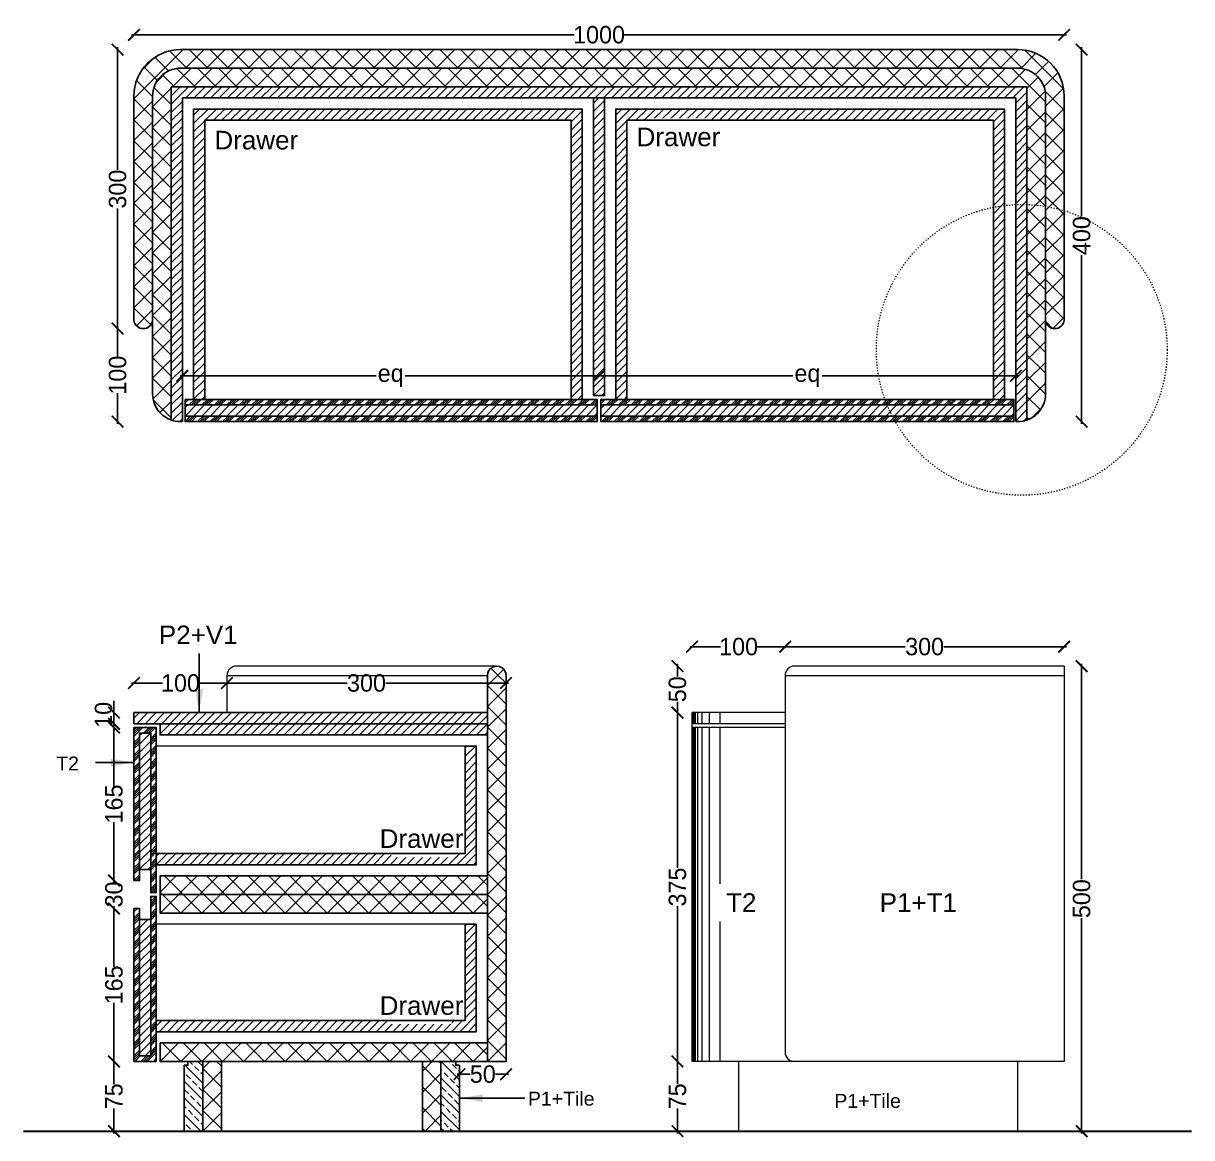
# Model space of a CAD drawing. Header units: millimetres. Extents: x 75500 to 345360, y -224327 to 19532.
# Drawn here: x 165674 to 166930, y -99723 to -98525 of the extents above; entities that cross this region are included whole.
import ezdxf

# ---------------------------------------------------------------- set-up
doc = ezdxf.new("R2010")
doc.units = ezdxf.units.MM
doc.header["$LTSCALE"] = 0.01
doc.linetypes.add('ZWCAD_ISO03W100', pattern=[30, 12, -18])
for name, color, linetype, lineweight in [('A-Ele 6', 250, 'Continuous', 0), ('A-WALL', 7, 'Continuous', 30), ('furniture section', 7, 'Continuous', 25), ('hatch', 251, 'Continuous', 0), ('text', 253, 'Continuous', 0)]:
    doc.layers.add(name, color=color, linetype=linetype, lineweight=lineweight)
doc.layers.add('e .05', color=253, linetype='Continuous')
doc.styles.add('ISOCP2', font='GOTHIC.TTF')
doc.styles.get("Standard").update_dxf_attribs({"font": 'arial.ttf'})
doc.dimstyles.new('77', dxfattribs={"dimscale": 0.25, "dimtxt": 130, "dimasz": 100, "dimexe": 5, "dimexo": 1, "dimgap": 0.25, "dimtad": 0, "dimdec": 0, "dimrnd": 5, "dimzin": 0, "dimdsep": 46, "dimtxsty": 'ISOCP2', "dimblk": 'ARCHTICK', "dimcen": 0, "dimdle": 100, "dimclrd": 1, "dimclre": 256, "dimclrt": 256, "dimazin": 0, "dimtm": 1e-09, "dimtfac": 1, "dimtdec": 0, "dimtmove": 1, "dimatfit": 0, "dimfxl": 1, "dimtolj": 1, "dimtzin": 12, "dimlwd": -1, "dimlwe": -1, "dimarcsym": 0})
doc.dimstyles.new('MIGCS IN MM 1 100', dxfattribs={"dimtxt": 40, "dimasz": 30, "dimexe": 180, "dimexo": 100, "dimgap": 25, "dimtad": 0, "dimdec": 0, "dimzin": 0, "dimdsep": 46, "dimtxsty": 'Standard', "dimblk": 'ARCHTICK', "dimcen": 150, "dimse1": 1, "dimse2": 1, "dimclrd": 3, "dimclre": 3, "dimclrt": 3, "dimadec": 0, "dimazin": 0, "dimtfac": 1, "dimtdec": 0, "dimtix": 1, "dimtmove": 2, "dimatfit": 3, "dimfxl": 1, "dimtolj": 1, "dimtzin": 0, "dimarcsym": 0})
pattern_1 = [(45, (165798.4633, -99434.393), (-4.49013, 4.49013), [])]
pattern_2 = [(45, (165792.463, -99446.393), (-6.7352, 6.7352), []), (45, (165794.708, -99446.393), (-6.7352, 6.7352), []), (45, (165796.953, -99446.393), (-6.7352, 6.7352), []), (45, (165799.1985, -99446.393), (-6.7352, 6.7352), [])]

# ---------------------------------------------------------------- blocks, each defined once
blk = doc.blocks.new('_ARCHTICK')
at = {"color": 0, "linetype": 'ByBlock', "const_width": 0.15}
blk.add_lwpolyline([(-0.5, -0.5), (0.5, 0.5)], dxfattribs=at)
blk = doc.blocks.new('*D404')
at = {"color": 1, "ltscale": 4, "transparency": 16777216}
for p, q in [((166376.8, -99638.4), (166376.8, -99665.4)), ((166376.8, -99718.4), (166376.8, -99691.4))]:
    blk.add_line(p, q, dxfattribs=at)
at = {"layer": 'Defpoints', "color": 0, "transparency": 16777216}
for p in [(166392.5, -99640.9), (166376.8, -99715.9), (166392.5, -99715.9)]:
    blk.add_point(p, dxfattribs=at)
at = {"color": 1, "transparency": 16777216, "xscale": 12.5, "yscale": 12.5, "zscale": 12.5}
for p, rotation in [((166376.8, -99640.9), 90), ((166376.8, -99715.9), 270)]:
    blk.add_blockref('_ARCHTICK', p, dxfattribs=dict(at, rotation=rotation))
at = {"transparency": 16777216, "insert": (166376.8, -99678.4), "char_height": 18.75, "attachment_point": 5, "rotation": 90, "style": 'ISOCP2'}
blk.add_mtext('\\A1;75', dxfattribs=at)
blk = doc.blocks.new('*D405')
at = {"color": 1, "ltscale": 4, "transparency": 16777216}
for p, q in [((166376.8, -99263.4), (166376.8, -99432.7)), ((166376.8, -99643.4), (166376.8, -99474.1))]:
    blk.add_line(p, q, dxfattribs=at)
at = {"layer": 'Defpoints', "color": 0, "transparency": 16777216}
for p in [(166376.8, -99265.9), (166392.5, -99265.9), (166392.5, -99640.9)]:
    blk.add_point(p, dxfattribs=at)
at = {"color": 1, "transparency": 16777216, "xscale": 12.5, "yscale": 12.5, "zscale": 12.5}
for p, rotation in [((166376.8, -99265.9), 90), ((166376.8, -99640.9), 270)]:
    blk.add_blockref('_ARCHTICK', p, dxfattribs=dict(at, rotation=rotation))
at = {"transparency": 16777216, "insert": (166376.8, -99453.4), "char_height": 18.75, "attachment_point": 5, "rotation": 90, "style": 'ISOCP2'}
blk.add_mtext('\\A1;375', dxfattribs=at)
blk = doc.blocks.new('*D406')
at = {"color": 1, "ltscale": 4, "transparency": 16777216}
for p, q in [((166376.8, -99213.4), (166376.8, -99227.2)), ((166376.8, -99268.2), (166376.8, -99254.4))]:
    blk.add_line(p, q, dxfattribs=at)
at = {"layer": 'Defpoints', "color": 0, "transparency": 16777216}
for p in [(166376.8, -99215.9), (166541.5, -99215.9), (166541.5, -99265.7)]:
    blk.add_point(p, dxfattribs=at)
at = {"color": 1, "transparency": 16777216, "xscale": 12.5, "yscale": 12.5, "zscale": 12.5}
for p, rotation in [((166376.8, -99215.9), 90), ((166376.8, -99265.7), 270)]:
    blk.add_blockref('_ARCHTICK', p, dxfattribs=dict(at, rotation=rotation))
at = {"transparency": 16777216, "insert": (166376.8, -99240.8), "char_height": 18.75, "attachment_point": 5, "rotation": 90, "style": 'ISOCP2'}
blk.add_mtext('\\A1;50', dxfattribs=at)
blk = doc.blocks.new('*D407')
at = {"color": 1, "ltscale": 4, "transparency": 16777216}
for p, q in [((166390, -99195), (166423, -99195)), ((166495, -99195), (166462, -99195))]:
    blk.add_line(p, q, dxfattribs=at)
at = {"layer": 'Defpoints', "color": 0, "transparency": 16777216}
for p in [(166492.5, -99195), (166392.5, -99265.9), (166492.5, -99265.9)]:
    blk.add_point(p, dxfattribs=at)
at = {"color": 1, "transparency": 16777216, "xscale": 12.5, "yscale": 12.5, "zscale": 12.5, "rotation": 180}
blk.add_blockref('_ARCHTICK', (166392.5, -99195), dxfattribs=at)
at = {"color": 1, "transparency": 16777216, "xscale": 12.5, "yscale": 12.5, "zscale": 12.5}
blk.add_blockref('_ARCHTICK', (166492.5, -99195), dxfattribs=at)
at = {"transparency": 16777216, "insert": (166442.5, -99195), "char_height": 18.75, "attachment_point": 5, "style": 'ISOCP2'}
blk.add_mtext('\\A1;100', dxfattribs=at)
blk = doc.blocks.new('*D408')
at = {"color": 1, "ltscale": 4, "transparency": 16777216}
for p, q in [((166490, -99195), (166621.6, -99195)), ((166795, -99195), (166663.3, -99195))]:
    blk.add_line(p, q, dxfattribs=at)
at = {"layer": 'Defpoints', "color": 0, "transparency": 16777216}
for p in [(166792.5, -99195), (166492.5, -99265.9), (166792.5, -99265.9)]:
    blk.add_point(p, dxfattribs=at)
at = {"color": 1, "transparency": 16777216, "xscale": 12.5, "yscale": 12.5, "zscale": 12.5, "rotation": 180}
blk.add_blockref('_ARCHTICK', (166492.5, -99195), dxfattribs=at)
at = {"color": 1, "transparency": 16777216, "xscale": 12.5, "yscale": 12.5, "zscale": 12.5}
blk.add_blockref('_ARCHTICK', (166792.5, -99195), dxfattribs=at)
at = {"transparency": 16777216, "insert": (166642.5, -99195), "char_height": 18.75, "attachment_point": 5, "style": 'ISOCP2'}
blk.add_mtext('\\A1;300', dxfattribs=at)
blk = doc.blocks.new('*D409')
at = {"color": 1, "ltscale": 4, "transparency": 16777216}
for p, q in [((166811.3, -99213.4), (166811.3, -99445.1)), ((166811.3, -99718.4), (166811.3, -99486.7))]:
    blk.add_line(p, q, dxfattribs=at)
at = {"layer": 'Defpoints', "color": 0, "transparency": 16777216}
for p in [(166792.5, -99215.9), (166792.5, -99715.9), (166811.3, -99715.9)]:
    blk.add_point(p, dxfattribs=at)
at = {"color": 1, "transparency": 16777216, "xscale": 12.5, "yscale": 12.5, "zscale": 12.5}
for p, rotation in [((166811.3, -99215.9), 90), ((166811.3, -99715.9), 270)]:
    blk.add_blockref('_ARCHTICK', p, dxfattribs=dict(at, rotation=rotation))
at = {"transparency": 16777216, "insert": (166811.3, -99465.9), "char_height": 18.75, "attachment_point": 5, "rotation": 90, "style": 'ISOCP2'}
blk.add_mtext('\\A1;500', dxfattribs=at)
blk = doc.blocks.new('*D429')
at = {"color": 1, "ltscale": 4, "transparency": 16777216}
for p, q in [((165771, -99638.4), (165771, -99665.4)), ((165771, -99718.4), (165771, -99691.4))]:
    blk.add_line(p, q, dxfattribs=at)
at = {"layer": 'Defpoints', "color": 0, "transparency": 16777216}
for p in [(165792.5, -99640.9), (165771, -99715.9), (165792.5, -99715.9)]:
    blk.add_point(p, dxfattribs=at)
at = {"color": 1, "transparency": 16777216, "xscale": 12.5, "yscale": 12.5, "zscale": 12.5}
for p, rotation in [((165771, -99640.9), 90), ((165771, -99715.9), 270)]:
    blk.add_blockref('_ARCHTICK', p, dxfattribs=dict(at, rotation=rotation))
at = {"transparency": 16777216, "insert": (165771, -99678.4), "char_height": 18.75, "attachment_point": 5, "rotation": 90, "style": 'ISOCP2'}
blk.add_mtext('\\A1;75', dxfattribs=at)
blk = doc.blocks.new('*D430')
at = {"color": 1, "ltscale": 4, "transparency": 16777216}
for p, q in [((165771, -99473.9), (165771, -99539.3)), ((165771, -99643.4), (165771, -99578))]:
    blk.add_line(p, q, dxfattribs=at)
at = {"layer": 'Defpoints', "color": 0, "transparency": 16777216}
for p in [(165771, -99476.4), (165792.5, -99476.4), (165792.5, -99640.9)]:
    blk.add_point(p, dxfattribs=at)
at = {"color": 1, "transparency": 16777216, "xscale": 12.5, "yscale": 12.5, "zscale": 12.5}
for p, rotation in [((165771, -99476.4), 90), ((165771, -99640.9), 270)]:
    blk.add_blockref('_ARCHTICK', p, dxfattribs=dict(at, rotation=rotation))
at = {"transparency": 16777216, "insert": (165771, -99558.6), "char_height": 18.75, "attachment_point": 5, "rotation": 90, "style": 'ISOCP2'}
blk.add_mtext('\\A1;165', dxfattribs=at)
blk = doc.blocks.new('*D431')
at = {"color": 1, "ltscale": 4, "transparency": 16777216}
for p, q in [((165771, -99443.9), (165771, -99447.7)), ((165771, -99478.9), (165771, -99475))]:
    blk.add_line(p, q, dxfattribs=at)
at = {"layer": 'Defpoints', "color": 0, "transparency": 16777216}
for p in [(165771, -99446.4), (165792.5, -99446.4), (165792.5, -99476.4)]:
    blk.add_point(p, dxfattribs=at)
at = {"color": 1, "transparency": 16777216, "xscale": 12.5, "yscale": 12.5, "zscale": 12.5}
for p, rotation in [((165771, -99446.4), 90), ((165771, -99476.4), 270)]:
    blk.add_blockref('_ARCHTICK', p, dxfattribs=dict(at, rotation=rotation))
at = {"transparency": 16777216, "insert": (165771, -99461.4), "char_height": 18.75, "attachment_point": 5, "rotation": 90, "style": 'ISOCP2'}
blk.add_mtext('\\A1;30', dxfattribs=at)
blk = doc.blocks.new('*D432')
at = {"color": 1, "ltscale": 4, "transparency": 16777216}
for p, q in [((165771, -99279.4), (165771, -99344.8)), ((165771, -99448.9), (165771, -99383.5))]:
    blk.add_line(p, q, dxfattribs=at)
at = {"layer": 'Defpoints', "color": 0, "transparency": 16777216}
for p in [(165771, -99281.9), (165792.5, -99281.9), (165792.5, -99446.4)]:
    blk.add_point(p, dxfattribs=at)
at = {"color": 1, "transparency": 16777216, "xscale": 12.5, "yscale": 12.5, "zscale": 12.5}
for p, rotation in [((165771, -99281.9), 90), ((165771, -99446.4), 270)]:
    blk.add_blockref('_ARCHTICK', p, dxfattribs=dict(at, rotation=rotation))
at = {"transparency": 16777216, "insert": (165771, -99364.1), "char_height": 18.75, "attachment_point": 5, "rotation": 90, "style": 'ISOCP2'}
blk.add_mtext('\\A1;165', dxfattribs=at)
blk = doc.blocks.new('*D433')
at = {"color": 1, "ltscale": 4, "transparency": 16777216}
for p, q in [((165771, -99265.9), (165771, -99253.4)), ((165771, -99277.9), (165771, -99265.9)), ((165771, -99277.9), (165771, -99290.4))]:
    blk.add_line(p, q, dxfattribs=at)
at = {"layer": 'Defpoints', "color": 0, "transparency": 16777216}
for p in [(165771, -99265.9), (165792.5, -99265.9), (165792.5, -99277.9)]:
    blk.add_point(p, dxfattribs=at)
at = {"color": 1, "transparency": 16777216, "xscale": 12.5, "yscale": 12.5, "zscale": 12.5}
for p, rotation in [((165771, -99265.9), 270), ((165771, -99277.9), 90)]:
    blk.add_blockref('_ARCHTICK', p, dxfattribs=dict(at, rotation=rotation))
at = {"transparency": 16777216, "insert": (165759.8, -99268.3), "char_height": 18.75, "attachment_point": 5, "rotation": 90, "style": 'ISOCP2'}
blk.add_mtext('\\A1;10', dxfattribs=at)
blk = doc.blocks.new('*D434')
at = {"color": 1, "ltscale": 4, "transparency": 16777216}
for p, q in [((165790, -99234.1), (165823, -99234.1)), ((165895, -99234.1), (165862, -99234.1))]:
    blk.add_line(p, q, dxfattribs=at)
at = {"layer": 'Defpoints', "color": 0, "transparency": 16777216}
for p in [(165892.5, -99234.1), (165792.5, -99265.9), (165892.5, -99265.9)]:
    blk.add_point(p, dxfattribs=at)
at = {"color": 1, "transparency": 16777216, "xscale": 12.5, "yscale": 12.5, "zscale": 12.5, "rotation": 180}
blk.add_blockref('_ARCHTICK', (165792.5, -99234.1), dxfattribs=at)
at = {"color": 1, "transparency": 16777216, "xscale": 12.5, "yscale": 12.5, "zscale": 12.5}
blk.add_blockref('_ARCHTICK', (165892.5, -99234.1), dxfattribs=at)
at = {"transparency": 16777216, "insert": (165842.5, -99234.1), "char_height": 18.75, "attachment_point": 5, "style": 'ISOCP2'}
blk.add_mtext('\\A1;100', dxfattribs=at)
blk = doc.blocks.new('*D435')
at = {"color": 1, "ltscale": 4, "transparency": 16777216}
for p, q in [((165890, -99234.1), (166021.6, -99234.1)), ((166195, -99234.1), (166063.3, -99234.1))]:
    blk.add_line(p, q, dxfattribs=at)
at = {"layer": 'Defpoints', "color": 0, "transparency": 16777216}
for p in [(166192.5, -99234.1), (165892.5, -99265.9), (166192.5, -99265.9)]:
    blk.add_point(p, dxfattribs=at)
at = {"color": 1, "transparency": 16777216, "xscale": 12.5, "yscale": 12.5, "zscale": 12.5, "rotation": 180}
blk.add_blockref('_ARCHTICK', (165892.5, -99234.1), dxfattribs=at)
at = {"color": 1, "transparency": 16777216, "xscale": 12.5, "yscale": 12.5, "zscale": 12.5}
blk.add_blockref('_ARCHTICK', (166192.5, -99234.1), dxfattribs=at)
at = {"transparency": 16777216, "insert": (166042.5, -99234.1), "char_height": 18.75, "attachment_point": 5, "style": 'ISOCP2'}
blk.add_mtext('\\A1;300', dxfattribs=at)
blk = doc.blocks.new('*D436')
at = {"color": 1, "ltscale": 4, "transparency": 16777216}
for p, q in [((166140, -99654.6), (166153.9, -99654.6)), ((166195, -99654.6), (166181, -99654.6))]:
    blk.add_line(p, q, dxfattribs=at)
at = {"layer": 'Defpoints', "color": 0, "transparency": 16777216}
for p in [(166142.5, -99640.9), (166192.5, -99640.9), (166192.5, -99654.6)]:
    blk.add_point(p, dxfattribs=at)
at = {"color": 1, "transparency": 16777216, "xscale": 12.5, "yscale": 12.5, "zscale": 12.5, "rotation": 180}
blk.add_blockref('_ARCHTICK', (166142.5, -99654.6), dxfattribs=at)
at = {"color": 1, "transparency": 16777216, "xscale": 12.5, "yscale": 12.5, "zscale": 12.5}
blk.add_blockref('_ARCHTICK', (166192.5, -99654.6), dxfattribs=at)
at = {"transparency": 16777216, "insert": (166167.5, -99654.6), "char_height": 18.75, "attachment_point": 5, "style": 'ISOCP2'}
blk.add_mtext('\\A1;50', dxfattribs=at)
blk = doc.blocks.new('*D441')
at = {"color": 1, "ltscale": 4, "transparency": 16777216}
for p, q in [((165774.9, -98850.6), (165774.9, -98883.6)), ((165774.9, -98955.6), (165774.9, -98922.6))]:
    blk.add_line(p, q, dxfattribs=at)
at = {"layer": 'Defpoints', "color": 0, "transparency": 16777216}
for p in [(165802.5, -98853.1), (165774.9, -98953.1), (165802.5, -98953.1)]:
    blk.add_point(p, dxfattribs=at)
at = {"color": 1, "transparency": 16777216, "xscale": 12.5, "yscale": 12.5, "zscale": 12.5}
for p, rotation in [((165774.9, -98853.1), 90), ((165774.9, -98953.1), 270)]:
    blk.add_blockref('_ARCHTICK', p, dxfattribs=dict(at, rotation=rotation))
at = {"transparency": 16777216, "insert": (165774.9, -98903.1), "char_height": 18.75, "attachment_point": 5, "rotation": 90, "style": 'ISOCP2'}
blk.add_mtext('\\A1;100', dxfattribs=at)
blk = doc.blocks.new('*D442')
at = {"color": 1, "ltscale": 4, "transparency": 16777216}
for p, q in [((165774.9, -98550.6), (165774.9, -98682.2)), ((165774.9, -98855.6), (165774.9, -98724))]:
    blk.add_line(p, q, dxfattribs=at)
at = {"layer": 'Defpoints', "color": 0, "transparency": 16777216}
for p in [(165774.9, -98553.1), (165802.5, -98553.1), (165802.5, -98853.1)]:
    blk.add_point(p, dxfattribs=at)
at = {"color": 1, "transparency": 16777216, "xscale": 12.5, "yscale": 12.5, "zscale": 12.5}
for p, rotation in [((165774.9, -98553.1), 90), ((165774.9, -98853.1), 270)]:
    blk.add_blockref('_ARCHTICK', p, dxfattribs=dict(at, rotation=rotation))
at = {"transparency": 16777216, "insert": (165774.9, -98703.1), "char_height": 18.75, "attachment_point": 5, "rotation": 90, "style": 'ISOCP2'}
blk.add_mtext('\\A1;300', dxfattribs=at)
blk = doc.blocks.new('*D443')
at = {"color": 1, "ltscale": 4, "transparency": 16777216}
for p, q in [((165790, -98537.2), (166265.7, -98537.2)), ((166795, -98537.2), (166319.2, -98537.2))]:
    blk.add_line(p, q, dxfattribs=at)
at = {"layer": 'Defpoints', "color": 0, "transparency": 16777216}
for p in [(166792.5, -98537.2), (165792.5, -98649.5), (166792.5, -98649.5)]:
    blk.add_point(p, dxfattribs=at)
at = {"color": 1, "transparency": 16777216, "xscale": 12.5, "yscale": 12.5, "zscale": 12.5, "rotation": 180}
blk.add_blockref('_ARCHTICK', (165792.5, -98537.2), dxfattribs=at)
at = {"color": 1, "transparency": 16777216, "xscale": 12.5, "yscale": 12.5, "zscale": 12.5}
blk.add_blockref('_ARCHTICK', (166792.5, -98537.2), dxfattribs=at)
at = {"transparency": 16777216, "insert": (166292.5, -98537.2), "char_height": 18.75, "attachment_point": 5, "style": 'ISOCP2'}
blk.add_mtext('\\A1;1000', dxfattribs=at)
blk = doc.blocks.new('*D444')
at = {"color": 1, "ltscale": 4, "transparency": 16777216}
for p, q in [((165842, -98903.8), (166052.7, -98903.8)), ((166295, -98903.8), (166084.2, -98903.8))]:
    blk.add_line(p, q, dxfattribs=at)
at = {"layer": 'Defpoints', "color": 0, "transparency": 16777216}
for p in [(165844.5, -98605.1), (166292.5, -98605.1), (165844.5, -98903.8)]:
    blk.add_point(p, dxfattribs=at)
at = {"color": 1, "transparency": 16777216, "xscale": 12.5, "yscale": 12.5, "zscale": 12.5, "rotation": 180}
blk.add_blockref('_ARCHTICK', (165844.5, -98903.8), dxfattribs=at)
at = {"color": 1, "transparency": 16777216, "xscale": 12.5, "yscale": 12.5, "zscale": 12.5}
blk.add_blockref('_ARCHTICK', (166292.5, -98903.8), dxfattribs=at)
at = {"transparency": 16777216, "insert": (166068.5, -98903.8), "char_height": 18.75, "attachment_point": 5, "style": 'ISOCP2'}
blk.add_mtext('\\A1;eq', dxfattribs=at)
blk = doc.blocks.new('*D445')
at = {"color": 1, "ltscale": 4, "transparency": 16777216}
for p, q in [((166290, -98903.8), (166500.7, -98903.8)), ((166743, -98903.8), (166532.2, -98903.8))]:
    blk.add_line(p, q, dxfattribs=at)
at = {"layer": 'Defpoints', "color": 0, "transparency": 16777216}
for p in [(166740.5, -98903.8), (166292.5, -98925.1), (166740.5, -98925.1)]:
    blk.add_point(p, dxfattribs=at)
at = {"color": 1, "transparency": 16777216, "xscale": 12.5, "yscale": 12.5, "zscale": 12.5, "rotation": 180}
blk.add_blockref('_ARCHTICK', (166292.5, -98903.8), dxfattribs=at)
at = {"color": 1, "transparency": 16777216, "xscale": 12.5, "yscale": 12.5, "zscale": 12.5}
blk.add_blockref('_ARCHTICK', (166740.5, -98903.8), dxfattribs=at)
at = {"transparency": 16777216, "insert": (166516.5, -98903.8), "char_height": 18.75, "attachment_point": 5, "style": 'ISOCP2'}
blk.add_mtext('\\A1;eq', dxfattribs=at)
blk = doc.blocks.new('*D446')
at = {"color": 1, "ltscale": 4, "transparency": 16777216}
for p, q in [((166811.3, -98550.6), (166811.3, -98732.1)), ((166811.3, -98955.6), (166811.3, -98774.1))]:
    blk.add_line(p, q, dxfattribs=at)
at = {"layer": 'Defpoints', "color": 0, "transparency": 16777216}
for p in [(166588.3, -98553.1), (166588.3, -98953.1), (166811.3, -98953.1)]:
    blk.add_point(p, dxfattribs=at)
at = {"color": 1, "transparency": 16777216, "xscale": 12.5, "yscale": 12.5, "zscale": 12.5}
for p, rotation in [((166811.3, -98553.1), 90), ((166811.3, -98953.1), 270)]:
    blk.add_blockref('_ARCHTICK', p, dxfattribs=dict(at, rotation=rotation))
at = {"transparency": 16777216, "insert": (166811.3, -98753.1), "char_height": 18.75, "attachment_point": 5, "rotation": 90, "style": 'ISOCP2'}
blk.add_mtext('\\A1;400', dxfattribs=at)

msp = doc.modelspace()

# ---------------------------------------------------------------- hatches: boundary and pattern name
at = {"layer": 'hatch'}
h = msp.add_hatch(dxfattribs=at)
h.set_pattern_fill('ANSI37', color=256, scale=5, angle=360)
h.set_pattern_definition([(45, (165792.463, -98853.068), (-11.22532, 11.22532), []), (135, (165792.463, -98853.068), (-11.22532, -11.22532), [])])
h.paths.add_polyline_path([(165792.5, -98603.1), (165792.5, -98844.1, 0.900618), (165812.5, -98844.1), (165812.5, -98603.1, -0.414214), (165842.5, -98573.1), (166742.5, -98573.1, -0.414214), (166772.5, -98603.1), (166772.5, -98844.1, 0.900618), (166792.5, -98844.1), (166792.5, -98603.1, 0.414214), (166742.5, -98553.1), (165842.5, -98553.1, 0.414214)])
h = msp.add_hatch(dxfattribs=at)
h.set_pattern_fill('ANSI37', color=256, scale=5, angle=360)
h.set_pattern_definition([(45, (165812.463, -98951.353), (-11.22532, 11.22532), []), (135, (165812.463, -98951.353), (-11.22532, -11.22532), [])])
h.paths.add_polyline_path([(165812.5, -98923.1, 0.317837), (165832.5, -98951.4), (165832.5, -98593.1), (166752.5, -98593.1), (166752.5, -98951.4, 0.317837), (166772.5, -98923.1), (166772.5, -98844.1), (166772.5, -98603.1, 0.414214), (166742.5, -98573.1), (165842.5, -98573.1, 0.414214), (165812.5, -98603.1), (165812.5, -98844.1)])
h = msp.add_hatch(dxfattribs=at)
h.set_pattern_fill('ANSI31', color=256, scale=2)
h.set_pattern_definition([(45, (165832.4633, -98953.0684), (-4.49013, 4.49013), [])])
h.paths.add_polyline_path([(165842.5, -98953.1), (165844.5, -98953.1), (165844.5, -98605.1), (166286.5, -98605.1), (166298.5, -98605.1), (166740.5, -98605.1), (166740.5, -98953.1), (166742.5, -98953.1, 0.085164), (166752.5, -98951.4), (166752.5, -98593.1), (165832.5, -98593.1), (165832.5, -98951.4, 0.085164)])
h = msp.add_hatch(dxfattribs=at)
h.set_pattern_fill('ANSI31', color=256, scale=2)
h.set_pattern_definition([(45, (166286.4633, -98925.0684), (-4.49013, 4.49013), [])])
h.paths.add_polyline_path([(166286.5, -98925.1), (166298.5, -98925.1), (166298.5, -98605.1), (166286.5, -98605.1)])
h = msp.add_hatch(dxfattribs=at)
h.set_pattern_fill('ANSI31', color=256, scale=2)
h.set_pattern_definition([(45, (165856.4633, -98929.0684), (-4.49013, 4.49013), [])])
h.paths.add_polyline_path([(166274.5, -98929.1), (166274.5, -98617.1), (165856.5, -98617.1), (165856.5, -98929.1), (165868.5, -98929.1), (165868.5, -98629.1), (166262.5, -98629.1), (166262.5, -98929.1)])
h = msp.add_hatch(dxfattribs=at)
h.set_pattern_fill('ANSI31', color=256, scale=2)
h.set_pattern_definition([(45, (166310.4633, -98929.0684), (-4.49013, 4.49013), [])])
h.paths.add_polyline_path([(166728.5, -98929.1), (166728.5, -98617.1), (166310.5, -98617.1), (166310.5, -98929.1), (166322.5, -98929.1), (166322.5, -98629.1), (166716.5, -98629.1), (166716.5, -98929.1)])
h = msp.add_hatch(dxfattribs=at)
h.set_pattern_fill('ANSI34', color=256, scale=0.5)
h.set_pattern_definition([(45, (165847.463, -98953.068), (-6.7352, 6.7352), []), (45, (165849.708, -98953.068), (-6.7352, 6.7352), []), (45, (165851.953, -98953.068), (-6.7352, 6.7352), []), (45, (165854.1985, -98953.068), (-6.7352, 6.7352), [])])
h.paths.add_polyline_path([(165847.5, -98953.1), (166290.5, -98953.1), (166290.5, -98947.1), (165847.5, -98947.1)])
h.paths.add_polyline_path([(165847.5, -98929.1), (165847.5, -98935.1), (166290.5, -98935.1), (166290.5, -98929.1), (166274.5, -98929.1), (166262.5, -98929.1), (165868.5, -98929.1), (165856.5, -98929.1)])
h = msp.add_hatch(dxfattribs=at)
h.set_pattern_fill('ANSI34', color=256, scale=0.5)
h.set_pattern_definition([(45, (166295.463, -98953.068), (-6.7352, 6.7352), []), (45, (166297.708, -98953.068), (-6.7352, 6.7352), []), (45, (166299.953, -98953.068), (-6.7352, 6.7352), []), (45, (166302.1985, -98953.068), (-6.7352, 6.7352), [])])
h.paths.add_polyline_path([(166295.5, -98953.1), (166738.5, -98953.1), (166738.5, -98947.1), (166295.5, -98947.1)])
h.paths.add_polyline_path([(166295.5, -98929.1), (166295.5, -98935.1), (166738.5, -98935.1), (166738.5, -98929.1), (166722.5, -98929.1), (166710.5, -98929.1), (166316.5, -98929.1), (166304.5, -98929.1)])
h = msp.add_hatch(dxfattribs=at)
h.set_pattern_fill('ANSI31', color=256, scale=2)
h.set_pattern_definition([(45, (165847.4633, -98947.0684), (-4.49013, 4.49013), [])])
h.paths.add_polyline_path([(165847.5, -98947.1), (166290.5, -98947.1), (166290.5, -98935.1), (165847.5, -98935.1)])
h = msp.add_hatch(dxfattribs=at)
h.set_pattern_fill('ANSI31', color=256, scale=2)
h.set_pattern_definition([(45, (166295.4633, -98947.0684), (-4.49013, 4.49013), [])])
h.paths.add_polyline_path([(166295.5, -98947.1), (166738.5, -98947.1), (166738.5, -98935.1), (166295.5, -98935.1)])
h = msp.add_hatch(dxfattribs=at)
h.set_pattern_fill('ANSI37', color=256, scale=5, angle=360)
h.set_pattern_definition([(45, (166172.462, -99640.893), (-11.2253, 11.2253), []), (135, (166172.462, -99640.893), (-11.2253, -11.2253), [])])
edge = h.paths.add_edge_path()
edge.add_line((166172.5, -99640.9), (166172.5, -99226))
edge.add_ellipse((166182.5, -99225.9), major_axis=(-10, 0), ratio=1, start_angle=539.2648, end_angle=720.7352, ccw=False)
edge.add_line((166192.5, -99226), (166192.5, -99640.9))
edge.add_line((166192.5, -99640.9), (166172.5, -99640.9))
h = msp.add_hatch(dxfattribs=at)
h.set_pattern_fill('ANSI31', color=256, scale=2)
h.set_pattern_definition([(45, (165792.4633, -99289.893), (-4.49013, 4.49013), [])])
h.paths.add_polyline_path([(165792.5, -99265.9), (165792.5, -99277.9), (166172.5, -99277.9), (166172.5, -99265.9)])
h.paths.add_polyline_path([(165820.5, -99277.9), (165820.5, -99289.9), (166172.5, -99289.9), (166172.5, -99277.9)])
h = msp.add_hatch(dxfattribs=at)
h.set_pattern_fill('ANSI34', color=256, scale=0.5)
h.set_pattern_definition(pattern_2)
h.paths.add_polyline_path([(165792.5, -99281.9), (165792.5, -99446.4), (165798.5, -99446.4), (165798.5, -99287.9), (165810.5, -99287.9), (165810.5, -99459.4), (165816.5, -99459.4), (165816.5, -99281.9)])
h = msp.add_hatch(dxfattribs=at)
h.set_pattern_fill('ANSI31', color=256, scale=2)
h.set_pattern_definition(pattern_1)
h.paths.add_polyline_path([(165798.5, -99287.9), (165798.5, -99434.4), (165810.5, -99434.4), (165810.5, -99287.9)])
h = msp.add_hatch(dxfattribs=at)
h.set_pattern_fill('ANSI31', color=256, scale=2)
h.set_pattern_definition([(45, (165816.4633, -99429.393), (-4.49013, 4.49013), [])])
h.paths.add_polyline_path([(165816.5, -99417.4), (165816.5, -99429.4), (166160.5, -99429.4), (166160.5, -99301.9), (166148.5, -99301.9), (166148.5, -99417.4)])
h = msp.add_hatch(dxfattribs=at)
h.set_pattern_fill('ANSI37', color=256, scale=5, angle=360)
h.set_pattern_definition([(45, (165820.463, -99481.393), (-11.2253, 11.2253), []), (135, (165820.463, -99481.393), (-11.2253, -11.2253), [])])
h.paths.add_polyline_path([(165820.5, -99441.4), (165820.5, -99461.4), (166172.5, -99461.4), (166172.5, -99441.4)])
h.paths.add_polyline_path([(165820.5, -99461.4), (165820.5, -99481.4), (166172.5, -99481.4), (166172.5, -99461.4)])
h = msp.add_hatch(dxfattribs=at)
h.set_pattern_fill('ANSI34', color=256, scale=0.5)
h.set_pattern_definition(pattern_2)
h.paths.add_polyline_path([(165792.5, -99640.9), (165792.5, -99476.4), (165798.5, -99476.4), (165798.5, -99634.9), (165810.5, -99634.9), (165810.5, -99463.4), (165816.5, -99463.4), (165816.5, -99640.9)])
h = msp.add_hatch(dxfattribs=at)
h.set_pattern_fill('ANSI31', color=256, scale=2)
h.set_pattern_definition(pattern_1)
h.paths.add_polyline_path([(165798.5, -99634.9), (165798.5, -99488.4), (165810.5, -99488.4), (165810.5, -99634.9)])
h = msp.add_hatch(dxfattribs=at)
h.set_pattern_fill('ANSI31', color=256, scale=2)
h.set_pattern_definition([(45, (165816.4633, -99620.893), (-4.49013, 4.49013), [])])
h.paths.add_polyline_path([(165816.5, -99596.9), (165816.5, -99608.9), (166160.5, -99608.9), (166160.5, -99493.4), (166148.5, -99493.4), (166148.5, -99596.9)])
h = msp.add_hatch(dxfattribs=at)
h.set_pattern_fill('ANSI37', color=256, scale=5, angle=360)
h.set_pattern_definition([(45, (165820.463, -99640.893), (-11.2253, 11.2253), []), (135, (165820.463, -99640.893), (-11.2253, -11.2253), [])])
h.paths.add_polyline_path([(165820.5, -99620.9), (165820.5, -99640.9), (166172.5, -99640.9), (166172.5, -99620.9)])
h = msp.add_hatch(dxfattribs=at)
h.set_pattern_fill('ANSI33', color=256, scale=2, angle=90)
h.set_pattern_definition([(135, (165846.463, -99715.893), (-8.9803, -8.9803), []), (135, (165846.463, -99706.913), (-8.9803, -8.9803), [6.35, -3.175])])
h.paths.add_polyline_path([(165846.5, -99644.9), (165846.5, -99715.9), (165866.5, -99715.9), (165866.5, -99640.9), (165850.5, -99640.9), (165850.5, -99644.9)])
h = msp.add_hatch(dxfattribs=at)
h.set_pattern_fill('ANSI37', color=256, scale=5, angle=360)
h.set_pattern_definition([(45, (165866.463, -99715.893), (-11.2253, 11.2253), []), (135, (165866.463, -99715.893), (-11.2253, -11.2253), [])])
h.paths.add_polyline_path([(165866.5, -99640.9), (165866.5, -99715.9), (165886.5, -99715.9), (165886.5, -99640.9)])
h = msp.add_hatch(dxfattribs=at)
h.set_pattern_fill('ANSI37', color=256, scale=5, angle=180)
h.set_pattern_definition([(45, (165858.463, -99715.893), (-11.2253, 11.2253), []), (135, (165858.463, -99715.893), (-11.2253, -11.2253), [])])
h.paths.add_polyline_path([(166102.5, -99640.9), (166102.5, -99715.9), (166122.5, -99715.9), (166122.5, -99640.9)])
h = msp.add_hatch(dxfattribs=at)
h.set_pattern_fill('ANSI33', color=256, scale=2, angle=90)
h.set_pattern_definition([(135, (165838.463, -99715.893), (-8.98026, -8.98026), []), (135, (165838.463, -99706.913), (-8.98026, -8.98026), [6.35, -3.175])])
h.paths.add_polyline_path([(166122.5, -99640.9), (166122.5, -99715.9), (166142.5, -99715.9), (166142.5, -99644.9), (166138.5, -99644.9), (166138.5, -99640.9)])

# ---------------------------------------------------------------- linework, layer by layer
at = {"layer": 'A-Ele 6'}
for p, q in [((166392.9, -99265.9), (166392.9, -99277.9)), ((166393.3, -99265.9), (166393.3, -99277.9)), ((166394.3, -99265.9), (166394.3, -99277.9)), ((166395.9, -99265.9), (166395.9, -99277.9)), ((166398.2, -99265.9), (166398.2, -99277.9)), ((166403, -99265.9), (166403, -99277.9)), ((166410.9, -99265.9), (166410.9, -99277.9)), ((166422.5, -99265.9), (166422.5, -99277.9)), ((166392.9, -99281.9), (166392.9, -99640.9)), ((166393.3, -99281.9), (166393.3, -99640.9)), ((166394.3, -99281.9), (166394.3, -99640.9)), ((166395.9, -99281.9), (166395.9, -99640.9)), ((166398.2, -99281.9), (166398.2, -99640.9)), ((166403, -99281.9), (166403, -99640.9)), ((166410.9, -99281.9), (166410.9, -99640.9)), ((166422.5, -99281.9), (166422.5, -99640.9)), ((166442.5, -99640.9), (166442.5, -99715.9)), ((166742.5, -99640.9), (166742.5, -99715.9))]:
    msp.add_line(p, q, dxfattribs=at)
at = {"layer": 'A-Ele 6', "color": 14, "linetype": 'ZWCAD_ISO03W100', "ltscale": 10}
msp.add_circle((166746.9, -98875.9), 156.3, dxfattribs=at)
at = {"layer": 'A-WALL'}
msp.add_line((165673.6, -99715.9), (166929.5, -99715.9), dxfattribs=at)
at = {"layer": 'e .05', "linetype": 'Continuous', "lineweight": 5}
for p, q in [((166792.5, -99215.9), (166502.5, -99215.9)), ((166492.5, -99225.9), (166792.5, -99226)), ((166492.5, -99225.9), (166492.5, -99630.9)), ((166492.5, -99265.9), (166392.5, -99265.9)), ((166492.5, -99277.9), (166392.5, -99277.9)), ((166492.5, -99281.9), (166392.5, -99281.9))]:
    msp.add_line(p, q, dxfattribs=at)
msp.add_lwpolyline([(166792.5, -99215.9), (166792.5, -99640.9), (166392.5, -99640.9), (166392.5, -99265.9)], dxfattribs=at)
for centre, start, end in [((166502.5, -99225.9), 90, 180), ((166502.5, -99630.9), 180, 270)]:
    msp.add_arc(centre, 10, start, end, dxfattribs=at)
at = {"layer": 'furniture section'}
for p, q in [((165842.5, -98573.1), (166742.5, -98573.1)), ((165832.5, -98951.4), (165832.5, -98593.1)), ((165832.5, -98593.1), (166752.5, -98593.1)), ((165844.5, -98953.1), (165844.5, -98605.1)), ((165844.5, -98605.1), (166740.5, -98605.1)), ((166740.5, -98953.1), (166740.5, -98605.1)), ((166752.5, -98951.4), (166752.5, -98593.1)), ((165847.5, -98935.1), (166290.5, -98935.1)), ((166294.5, -98935.1), (166738.5, -98935.1)), ((165847.5, -98947.1), (166290.5, -98947.1)), ((166294.5, -98947.1), (166738.5, -98947.1))]:
    msp.add_line(p, q, dxfattribs=at)
for points in [[(166286.5, -98925.1), (166298.5, -98925.1), (166298.5, -98605.1), (166286.5, -98605.1)], [(165847.5, -98929.1), (166290.5, -98929.1), (166290.5, -98953.1), (165847.5, -98953.1)], [(166294.5, -98929.1), (166738.5, -98929.1), (166738.5, -98953.1), (166294.5, -98953.1)], [(165792.5, -99265.9), (166172.5, -99265.9), (166172.5, -99277.9), (165792.5, -99277.9)], [(165792.5, -99281.9), (165816.5, -99281.9), (165816.5, -99459.4), (165810.5, -99459.4), (165810.5, -99287.9), (165798.5, -99287.9), (165798.5, -99446.4), (165792.5, -99446.4)], [(165820.5, -99277.9), (166172.5, -99277.9), (166172.5, -99289.9), (165820.5, -99289.9)], [(165798.5, -99287.9), (165810.5, -99287.9), (165810.5, -99434.4), (165798.5, -99434.4)], [(165820.5, -99441.4), (166172.5, -99441.4), (166172.5, -99461.4), (165820.5, -99461.4)], [(165792.5, -99640.9), (165816.5, -99640.9), (165816.5, -99463.4), (165810.5, -99463.4), (165810.5, -99634.9), (165798.5, -99634.9), (165798.5, -99476.4), (165792.5, -99476.4)], [(165820.5, -99461.4), (166172.5, -99461.4), (166172.5, -99481.4), (165820.5, -99481.4)], [(165798.5, -99634.9), (165810.5, -99634.9), (165810.5, -99488.4), (165798.5, -99488.4)], [(165820.5, -99620.9), (166172.5, -99620.9), (166172.5, -99640.9), (165820.5, -99640.9)], [(165846.5, -99644.9), (165850.5, -99644.9), (165850.5, -99640.9), (165866.5, -99640.9), (165866.5, -99715.9), (165846.5, -99715.9)], [(165866.5, -99640.9), (165886.5, -99640.9), (165886.5, -99715.9), (165866.5, -99715.9)], [(166122.5, -99640.9), (166102.5, -99640.9), (166102.5, -99715.9), (166122.5, -99715.9)], [(166142.5, -99644.9), (166138.5, -99644.9), (166138.5, -99640.9), (166122.5, -99640.9), (166122.5, -99715.9), (166142.5, -99715.9)]]:
    msp.add_lwpolyline(points, close=True, dxfattribs=at)
msp.add_lwpolyline([(166172.5, -99640.9), (166192.5, -99640.9), (166192.5, -99226, 1.012914), (166172.5, -99226)], format="xyb", close=True, dxfattribs=at)
at = {"layer": 'hatch'}
for p, q in [((166182.5, -99215.9), (165902.5, -99215.9)), ((165892.5, -99225.9), (166172.5, -99226)), ((165892.5, -99225.9), (165892.5, -99265.9)), ((166148.5, -99301.9), (165816.5, -99301.9)), ((166148.5, -99493.4), (165816.5, -99493.4))]:
    msp.add_line(p, q, dxfattribs=at)
msp.add_arc((165902.5, -99225.9), 10, 90, 180, dxfattribs=at)

# ---------------------------------------------------------------- texts
at = {"lineweight": 0, "transparency": 33554687, "insert": (166558.7, -99691), "char_height": 15, "width": 45.028, "attachment_point": 7, "bg_fill": 2}
msp.add_mtext('\\pxqc;P1+Tile', dxfattribs=at)

# ---------------------------------------------------------------- dimensions: what is measured, and where the dimension line sits
at = {"ltscale": 4}
for p1, p2, distance, picture, middle in [((165802.5, -98853.1), (165802.5, -98553.1), 27.5, '*D442', (165774.9, -98703.1)), ((166588.3, -98553.1), (166588.3, -98953.1), 223, '*D446', (166811.3, -98753.1)), ((165802.5, -98853.1), (165802.5, -98953.1), -27.5, '*D441', (165774.9, -98903.1)), ((166392.5, -99265.9), (166492.5, -99265.9), 70.9, '*D407', (166442.5, -99195)), ((166492.5, -99265.9), (166792.5, -99265.9), 70.9, '*D408', (166642.5, -99195)), ((166541.5, -99265.7), (166541.5, -99215.9), 164.8, '*D406', (166376.8, -99240.8)), ((166792.5, -99215.9), (166792.5, -99715.9), 18.9, '*D409', (166811.3, -99465.9)), ((165792.5, -99265.9), (165892.5, -99265.9), 31.8, '*D434', (165842.5, -99234.1)), ((165892.5, -99265.9), (166192.5, -99265.9), 31.8, '*D435', (166042.5, -99234.1)), ((165792.5, -99277.9), (165792.5, -99265.9), 21.5, '*D433', (165759.8, -99268.3)), ((166392.5, -99640.9), (166392.5, -99265.9), 15.7, '*D405', (166376.8, -99453.4)), ((165792.4633177, -99446.3931608), (165792.4633177, -99281.8931608), 21.4851519, '*D432', (165770.9781658, -99364.1431608)), ((165792.5, -99476.4), (165792.5, -99446.4), 21.5, '*D431', (165771, -99461.4)), ((165792.4633177, -99640.8931608), (165792.4633177, -99476.3931608), 21.4851519, '*D430', (165770.9781658, -99558.6431608)), ((165792.5, -99640.9), (165792.5, -99715.9), -21.5, '*D429', (165771, -99678.4)), ((166392.5, -99640.9), (166392.5, -99715.9), -15.7, '*D404', (166376.8, -99678.4)), ((166142.5, -99640.9), (166192.5, -99640.9), -13.7, '*D436', (166167.5, -99654.6))]:
    dim = msp.add_aligned_dim(p1=p1, p2=p2, distance=distance, dimstyle='77', override={"dimtxt": 75, "dimasz": 50, "dimpost": '\\X', "dimblk": 'ARCHTICK', "dimdle": 10, "dimse1": 1, "dimse2": 1, "dimclre": 253}, dxfattribs=at)
    dim.commit()
    dim.dimension.update_dxf_attribs({"geometry": picture, "text_midpoint": middle})
dim = msp.add_aligned_dim(p1=(166292.5, -98925.1), p2=(166740.5, -98925.1), distance=21.3, text='eq', dimstyle='77', override={"dimtxt": 75, "dimasz": 50, "dimpost": '\\X', "dimtxsty": 'ISOCP2', "dimblk": 'ARCHTICK', "dimdle": 10, "dimse1": 1, "dimse2": 1, "dimclre": 253}, dxfattribs=at)
dim.commit()
dim.dimension.update_dxf_attribs({"geometry": '*D445', "text_midpoint": (166516.5, -98903.8)})

# ---------------------------------------------------------------- leaders
at = {"layer": 'text'}
for points in [[(165862.5, -99265.9), (165862.5, -99193.9)], [(165792.5, -99319.5), (165738.4, -99319.5)], [(166142.5, -99680.4), (166212.8, -99680.4)]]:
    msp.add_leader(points, dimstyle='MIGCS IN MM 1 100', override={"dimasz": 25, "dimgap": 20, "dimclrd": 256}, dxfattribs=at)

# ---------------------------------------------------------------- next in the draw order: texts
at = {"lineweight": 0, "transparency": 33554687, "width": 45.028, "attachment_point": 7, "bg_fill": 2}
for s, insert, char_height in [('\\pxqc;Drawer', (166355.3, -98657.3), 20), ('\\pxqc;Drawer', (165901.5, -98660.7), 20), ('\\pxqc;P2+V1', (165839.1, -99192.3), 20), ('\\pxqc;T2', (165698.6, -99328.1), 15), ('\\pxqc;Drawer', (166079.1, -99411.6), 20), ('\\pxqc;T2', (166422.9, -99480.1), 20), ('\\pxqc;P1+T1', (166613.2, -99480.1), 20), ('\\pxqc;Drawer', (166079.1, -99591.1), 20), ('\\pxqc;P1+Tile', (166229.3, -99688.6), 15)]:
    msp.add_mtext(s, dxfattribs=dict(at, insert=insert, char_height=char_height))

# ---------------------------------------------------------------- next in the draw order: linework, layer by layer
at = {"layer": 'furniture section'}
msp.add_lwpolyline([(165812.5, -98844.1), (165812.5, -98603.1, -0.414214), (165842.5, -98573.1), (166742.5, -98573.1, -0.414214), (166772.5, -98603.1), (166772.5, -98844.1, 0.900618), (166792.5, -98844.1), (166792.5, -98603.1, 0.414214), (166742.5, -98553.1), (165842.5, -98553.1, 0.414214), (165792.5, -98603.1), (165792.5, -98844.1, 0.900618)], format="xyb", close=True, dxfattribs=at)
msp.add_lwpolyline([(165844.5, -98953.1), (165842.5, -98953.1, -0.414214), (165812.5, -98923.1), (165812.5, -98603.1, -0.414214), (165842.5, -98573.1), (166742.5, -98573.1, -0.414214), (166772.5, -98603.1), (166772.5, -98923.1, -0.414214), (166742.5, -98953.1), (166740.5, -98953.1)], format="xyb", dxfattribs=at)
for points in [[(166274.5, -98929.1), (166274.5, -98617.1), (165856.5, -98617.1), (165856.5, -98929.1), (165868.5, -98929.1), (165868.5, -98629.1), (166262.5, -98629.1), (166262.5, -98929.1)], [(166728.5, -98929.1), (166728.5, -98617.1), (166310.5, -98617.1), (166310.5, -98929.1), (166322.5, -98929.1), (166322.5, -98629.1), (166716.5, -98629.1), (166716.5, -98929.1)], [(165816.5, -99417.4), (166148.5, -99417.4), (166148.5, -99301.9), (166160.5, -99301.9), (166160.5, -99429.4), (165816.5, -99429.4)], [(165816.5, -99596.9), (166148.5, -99596.9), (166148.5, -99493.4), (166160.5, -99493.4), (166160.5, -99608.9), (165816.5, -99608.9)]]:
    msp.add_lwpolyline(points, close=True, dxfattribs=at)

# ---------------------------------------------------------------- next in the draw order: dimensions: what is measured, and where the dimension line sits
at = {"ltscale": 4}
dim = msp.add_aligned_dim(p1=(165792.5, -98649.5), p2=(166792.5, -98649.5), distance=112.3, dimstyle='77', override={"dimtxt": 75, "dimasz": 50, "dimpost": '\\X', "dimblk": 'ARCHTICK', "dimdle": 10, "dimse1": 1, "dimse2": 1, "dimclre": 253}, dxfattribs=at)
dim.commit()
dim.dimension.update_dxf_attribs({"geometry": '*D443', "text_midpoint": (166292.5, -98537.2)})
dim = msp.add_aligned_dim(p1=(166292.5, -98605.1), p2=(165844.5, -98605.1), distance=298.7, text='eq', dimstyle='77', override={"dimtxt": 75, "dimasz": 50, "dimpost": '\\X', "dimtxsty": 'ISOCP2', "dimblk": 'ARCHTICK', "dimdle": 10, "dimse1": 1, "dimse2": 1, "dimclre": 253}, dxfattribs=at)
dim.commit()
dim.dimension.update_dxf_attribs({"geometry": '*D444', "text_midpoint": (166068.5, -98903.8)})

doc.saveas('drawing.dxf')
